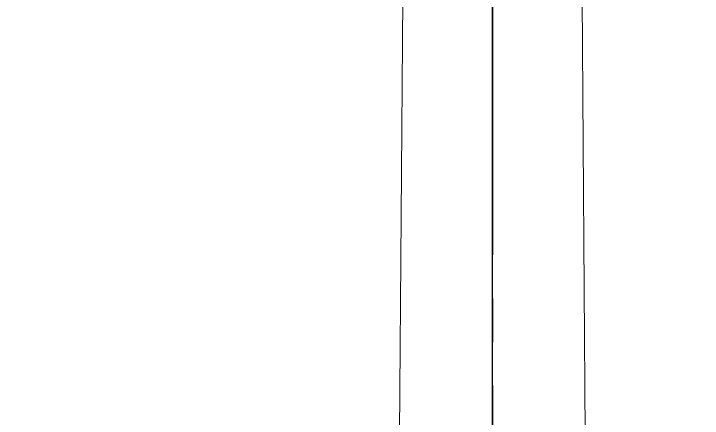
# Model space of a CAD drawing. Header units: millimetres. Extents: x 1587714 to 3094800, y -694377 to -413614.
# Drawn here: x 2255514 to 2256771, y -552206 to -551468 of the extents above; entities that cross this region are included whole.
import ezdxf

# ---------------------------------------------------------------- set-up
doc = ezdxf.new("R2010")
doc.units = ezdxf.units.MM
doc.linetypes.add('CENTER2', pattern=[28.575, 19.05, -3.175, 3.175, -3.175])
doc.layers.add('0_EJES', color=1, linetype='CENTER2')

# ---------------------------------------------------------------- blocks, each defined once
blk = doc.blocks.new('poste RT1 vista lateral')
at = {"color": 7, "linetype": 'Continuous', "lineweight": 15}
for p, q in [((-163.558, 7339.8697), (-220.0113, -235.0113)), ((223.8493, -749.997), (163.5753, 7337.5485))]:
    blk.add_line(p, q, dxfattribs=at)
at = {"layer": '0_EJES', "color": 8, "ltscale": 25}
blk.add_line((0, 9456.7294), (0, -3367.6032), dxfattribs=at)

msp = doc.modelspace()

# ---------------------------------------------------------------- linework, layer by layer
at = {"color": 8}
msp.add_line((2256387.7201, -579057.058), (2256387.7201, -529054.325), dxfattribs=at)
at = {"color": 5}
for centre, start, end in [((2224825.192, -149545.2872), 267.361191804, 274.509386243), ((2287950.2483, -149545.2872), 265.490613782, 272.458942764)]:
    msp.add_arc(centre, 402611.0256, start, end, dxfattribs=at)

# ---------------------------------------------------------------- block references
msp.add_blockref('poste RT1 vista lateral', (2256387.7201, -558745.6049))

doc.saveas('drawing.dxf')
